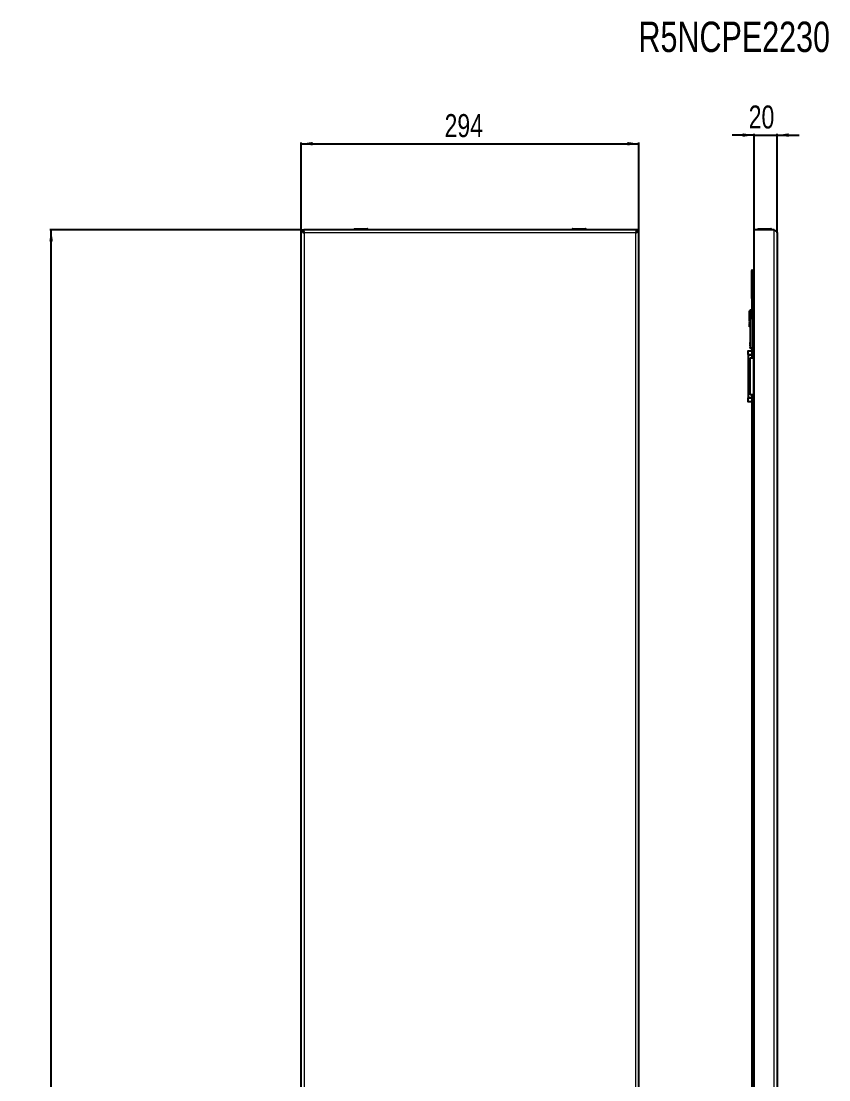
# Model space of a CAD drawing. Header units: millimetres. Extents: x -141 to 1299, y -1456 to 1043.
# Drawn here: x -141 to 562, y 121 to 1043 of the extents above; entities that cross this region are included whole.
import ezdxf

# ---------------------------------------------------------------- set-up
doc = ezdxf.new("R2010")
doc.units = ezdxf.units.MM
doc.layers.add('FORMAT', color=7, linetype='Continuous')
doc.styles.add('SLDTEXTSTYLE0', font='TXT', dxfattribs={"width": 0.75})
doc.dimstyles.new('SLDDIMSTYLE0', dxfattribs={"dimtxt": 20, "dimasz": 10, "dimexe": 0, "dimexo": 0.0625, "dimgap": 5, "dimtad": 2, "dimdec": 1, "dimrnd": 1e-09, "dimzin": 12, "dimdsep": 46, "dimtxsty": 'SLDTEXTSTYLE0', "dimsah": 1, "dimcen": 0.09, "dimadec": 0, "dimazin": 3, "dimtfac": 1, "dimtofl": 0, "dimtmove": 0, "dimatfit": 3, "dimfxl": 0, "dimfrac": 2, "dimtolj": 1, "dimtzin": 12, "dimarcsym": 0})
doc.dimstyles.new('SLDDIMSTYLE1', dxfattribs={"dimtxt": 20, "dimasz": 10, "dimexe": 0, "dimexo": 0.0625, "dimgap": 5, "dimtad": 2, "dimdec": 1, "dimrnd": 1e-09, "dimzin": 12, "dimdsep": 46, "dimtxsty": 'SLDTEXTSTYLE0', "dimsah": 1, "dimcen": 0.09, "dimadec": 0, "dimazin": 3, "dimtfac": 1, "dimtmove": 0, "dimatfit": 0, "dimfxl": 0, "dimfrac": 2, "dimtolj": 1, "dimtzin": 12, "dimarcsym": 0})

# ---------------------------------------------------------------- blocks, each defined once
blk = doc.blocks.new('_D')
at = {"layer": 'FORMAT'}
for p, q in [((102.96, 861.47), (102.96, 937.46)), ((102.96, 936.46), (396.96, 936.46)), ((396.96, 861.47), (396.96, 937.46))]:
    blk.add_line(p, q, dxfattribs=at)
for points in [[(102.96, 936.46), (112.96, 934.93), (112.96, 938)], [(396.96, 936.46), (386.96, 938), (386.96, 934.93)]]:
    blk.add_solid(points, dxfattribs=at)
at = {"layer": 'FORMAT', "insert": (227.79, 962.25), "char_height": 20, "attachment_point": 1, "style": 'SLDTEXTSTYLE0'}
blk.add_mtext('294', dxfattribs=at)
blk = doc.blocks.new('_D_1')
at = {"layer": 'FORMAT'}
for p, q in [((102.95, 861.46), (-115.59, 861.46)), ((-114.59, -1293.54), (-114.59, 861.46)), ((102.95, -1293.54), (-115.59, -1293.54))]:
    blk.add_line(p, q, dxfattribs=at)
for points in [[(-114.59, 861.46), (-116.13, 851.46), (-113.05, 851.46)], [(-114.59, -1293.54), (-113.05, -1283.54), (-116.13, -1283.54)]]:
    blk.add_solid(points, dxfattribs=at)
at = {"layer": 'FORMAT', "insert": (-140.37, -232.94), "char_height": 20, "attachment_point": 1, "rotation": 90, "style": 'SLDTEXTSTYLE0'}
blk.add_mtext('2155', dxfattribs=at)
blk = doc.blocks.new('_D_3')
at = {"layer": 'FORMAT'}
for p, q in [((497.27, 943.96), (478.04, 943.96)), ((497.27, 861.47), (497.27, 944.96)), ((497.27, 943.96), (517.27, 943.96)), ((517.27, 858.87), (517.27, 944.96)), ((517.27, 943.96), (536.5, 943.96))]:
    blk.add_line(p, q, dxfattribs=at)
for points in [[(497.27, 943.96), (487.27, 945.5), (487.27, 942.43)], [(517.27, 943.96), (527.27, 942.43), (527.27, 945.5)]]:
    blk.add_solid(points, dxfattribs=at)
at = {"layer": 'FORMAT', "insert": (492.49, 969.75), "char_height": 20, "attachment_point": 1, "style": 'SLDTEXTSTYLE0'}
blk.add_mtext('20', dxfattribs=at)

msp = doc.modelspace()

# ---------------------------------------------------------------- linework, layer by layer
at = {"color": 7, "linetype": 'Continuous', "lineweight": 25}
for p, q in [((102.96, -1293.54), (102.96, 861.46)), ((102.96, 861.46), (104.96, 861.46)), ((394.66, 861.46), (105.26, 861.46)), ((105.26, 859.74), (105.26, 861.46)), ((149.21, 862.21), (149.21, 861.46)), ((149.46, 862.46), (160.46, 862.46)), ((160.71, 861.46), (160.71, 862.21)), ((339.21, 862.21), (339.21, 861.46)), ((339.46, 862.46), (341.95, 862.46)), ((341.95, 862.46), (350.46, 862.46)), ((350.71, 861.46), (350.71, 862.21)), ((394.66, 861.46), (394.66, 859.73)), ((396.96, 861.46), (394.96, 861.46)), ((396.96, -1293.54), (396.96, 861.46)), ((497.27, -1293.54), (497.27, 861.46)), ((514.67, 861.46), (497.27, 861.46)), ((500.52, 862.21), (500.52, 861.46)), ((500.77, 862.46), (501.67, 862.46)), ((501.67, 862.46), (511.77, 862.46)), ((512.02, 861.46), (512.02, 862.21)), ((517.27, 858.86), (517.27, -138.54)), ((495.07, 821.82), (495.27, 821.82)), ((495.07, 819.83), (495.07, 821.82)), ((495.27, 801.76), (495.27, 826.16)), ((495.57, 826.46), (497.27, 826.46)), ((495.05, 815.66), (495.07, 815.66)), ((495.05, 815.4), (495.07, 815.4)), ((495.07, 812.51), (495.05, 812.51)), ((495.27, 812.18), (495.05, 812.18)), ((495.07, 819.83), (495.27, 819.83)), ((495.07, 817.86), (495.07, 819.83)), ((495.07, 817.86), (495.27, 817.86)), ((495.07, 816.81), (495.27, 816.81)), ((495.07, 815.77), (495.07, 816.81)), ((495.07, 815.77), (495.27, 815.77)), ((495.07, 814.38), (495.07, 815.77)), ((495.07, 814.38), (495.27, 814.38)), ((495.07, 813.89), (495.07, 814.38)), ((495.07, 813.09), (495.07, 813.89)), ((495.07, 813.89), (495.27, 813.89)), ((495.07, 813.09), (495.27, 813.09)), ((495.07, 812.31), (495.07, 813.09)), ((495.07, 808.86), (495.27, 808.86)), ((495.07, 808.53), (495.07, 808.86)), ((495.07, 808.53), (495.27, 808.53)), ((495.07, 807.85), (495.07, 808.5)), ((495.07, 807.85), (495.27, 807.85)), ((495.07, 806.82), (495.27, 806.82)), ((495.07, 806.71), (495.07, 806.82)), ((495.07, 806.71), (495.27, 806.71)), ((495.07, 806.47), (495.07, 806.71)), ((495.07, 806.47), (495.27, 806.47)), ((495.07, 806.11), (495.07, 806.47)), ((495.07, 806.11), (495.27, 806.11)), ((495.27, 801.46), (495.27, 784.46)), ((495.27, 801.46), (495.57, 801.46)), ((496.22, 801.46), (495.57, 801.46)), ((496.22, 801.46), (497.27, 801.46)), ((493.77, 791.46), (493.27, 790.96)), ((493.27, 781.74), (493.27, 790.96)), ((493.67, 783.96), (493.67, 758.96)), ((495.27, 791.46), (493.77, 791.46)), ((493.77, 791.46), (493.77, 784.29)), ((497.16, 784.46), (495.67, 784.46)), ((493.27, 780.07), (493.27, 780.75)), ((493.27, 776.96), (493.27, 779.26)), ((493.27, 776.96), (493.67, 776.56)), ((495.27, 755.96), (492.22, 755.96)), ((495.27, 758.46), (495.27, 749.96)), ((495.67, 758.46), (497.27, 758.46)), ((491.72, 755.46), (491.72, 753.46)), ((492.22, 752.96), (495.27, 752.96)), ((492.22, 752.96), (492.22, 752.66)), ((492.22, 715.26), (492.22, 752.66)), ((492.22, 752.66), (495.22, 752.66)), ((493.77, 749.96), (496.77, 749.96)), ((493.77, 717.96), (493.77, 749.96)), ((494.72, 752.96), (494.72, 752.66)), ((495.22, 752.66), (495.27, 752.66)), ((497.27, 749.96), (496.77, 749.96)), ((491.72, 714.46), (491.72, 712.46)), ((495.22, 715.26), (492.22, 715.26)), ((492.22, 715.26), (492.22, 714.96)), ((495.27, 714.96), (492.22, 714.96)), ((492.22, 711.96), (495.27, 711.96)), ((496.77, 717.96), (493.77, 717.96)), ((494.72, 715.26), (494.72, 714.96)), ((495.27, 715.26), (495.22, 715.26)), ((495.27, 717.96), (495.27, 109.46)), ((496.77, 717.96), (497.27, 717.96))]:
    msp.add_line(p, q, dxfattribs=at)
at = {"color": 8, "linetype": 'Continuous', "lineweight": 18}
for p, q in [((105.56, 858.86), (105.56, -138.56)), ((394.36, 858.86), (105.56, 858.86)), ((160.71, 862.21), (149.21, 862.21)), ((341.81, 862.21), (339.21, 862.21)), ((350.71, 862.21), (341.81, 862.21)), ((394.36, -1290.94), (394.36, 858.86)), ((501.46, 862.21), (500.52, 862.21)), ((512.02, 862.21), (501.46, 862.21)), ((514.67, -1293.54), (514.67, 861.46)), ((495.27, 826.16), (495.57, 826.16)), ((495.57, 826.46), (495.57, 826.16)), ((495.57, 826.16), (495.57, 801.76)), ((497.27, 826.16), (495.57, 826.16)), ((495.07, 817.32), (495.27, 817.32)), ((495.07, 810.59), (495.27, 810.59)), ((495.57, 801.76), (495.27, 801.76)), ((495.57, 801.76), (497.27, 801.76)), ((495.57, 801.76), (495.57, 801.46)), ((495.67, 758.96), (495.67, 783.96)), ((495.67, 783.96), (497.27, 783.96)), ((497.27, 758.96), (495.67, 758.96)), ((495.22, 752.66), (495.22, 752.96)), ((495.22, 749.96), (495.22, 752.66)), ((496.77, 717.96), (496.77, 749.96)), ((495.22, 715.26), (495.22, 717.96)), ((495.22, 714.96), (495.22, 715.26))]:
    msp.add_line(p, q, dxfattribs=at)
at = {"color": 7, "linetype": 'Continuous', "lineweight": 25}
for centre, radius, start, end in [((149.46, 862.21), 0.25, 90, 180), ((160.46, 862.21), 0.25, 0, 90), ((339.46, 862.21), 0.25, 90, 180), ((350.46, 862.21), 0.25, 0, 90), ((500.77, 862.21), 0.25, 90, 180), ((511.77, 862.21), 0.25, 0, 90), ((495.57, 826.16), 0.3, 90, 180), ((495.57, 801.76), 0.3, 180, 270), ((492.22, 755.46), 0.5, 90, 180), ((492.22, 753.46), 0.5, 180, 270), ((492.22, 714.46), 0.5, 90, 180), ((492.22, 712.46), 0.5, 180, 270)]:
    msp.add_arc(centre, radius, start, end, dxfattribs=at)
for points, knots in [([(102.96, 861.46), (102.96, 861.36), (102.97, 861.25), (103.04, 861.03), (103.09, 860.92), (103.22, 860.7), (103.3, 860.6), (103.49, 860.38), (103.6, 860.27), (103.84, 860.05), (103.97, 859.95), (104.25, 859.73), (104.41, 859.62), (104.88, 859.3), (105.21, 859.08), (105.56, 858.86)], [0, 0, 0, 0, 0.125, 0.125, 0.25, 0.25, 0.375, 0.375, 0.5, 0.5, 0.625, 0.625, 0.75, 0.75, 1, 1, 1, 1]), ([(104.96, 861.46), (104.96, 861.03), (105.02, 860.6), (105.24, 859.73), (105.4, 859.3), (105.56, 858.86)], [0, 0, 0, 0, 0.5, 0.5, 1, 1, 1, 1]), ([(105.56, 858.86), (105.53, 859.2), (105.51, 859.54), (105.46, 860.17), (105.43, 860.46), (105.38, 860.94), (105.36, 861.14), (105.31, 861.4), (105.28, 861.46), (105.26, 861.46)], [0, 0, 0, 0, 0.25, 0.25, 0.5, 0.5, 0.75, 0.75, 1, 1, 1, 1]), ([(394.36, 858.86), (394.53, 858.97), (394.7, 859.08), (395.03, 859.3), (395.2, 859.41), (395.51, 859.63), (395.66, 859.73), (395.94, 859.95), (396.08, 860.06), (396.32, 860.28), (396.42, 860.38), (396.61, 860.6), (396.69, 860.71), (396.89, 861.03), (396.96, 861.25), (396.96, 861.46)], [0, 0, 0, 0, 0.125, 0.125, 0.25, 0.25, 0.375, 0.375, 0.5, 0.5, 0.625, 0.625, 0.75, 0.75, 1, 1, 1, 1]), ([(394.36, 858.86), (394.51, 859.3), (394.67, 859.73), (394.89, 860.6), (394.96, 861.03), (394.96, 861.46)], [0, 0, 0, 0, 0.5, 0.5, 1, 1, 1, 1]), ([(394.66, 861.46), (394.63, 861.46), (394.61, 861.4), (394.56, 861.14), (394.53, 860.94), (394.48, 860.46), (394.46, 860.17), (394.41, 859.54), (394.38, 859.2), (394.36, 858.86)], [0, 0, 0, 0, 0.25, 0.25, 0.5, 0.5, 0.75, 0.75, 1, 1, 1, 1]), ([(514.67, 861.46), (514.84, 861.36), (515.01, 861.25), (515.35, 861.03), (515.51, 860.92), (515.83, 860.7), (515.98, 860.6), (516.26, 860.38), (516.39, 860.27), (516.63, 860.05), (516.74, 859.95), (516.93, 859.73), (517.01, 859.62), (517.21, 859.3), (517.27, 859.08), (517.27, 858.86)], [0, 0, 0, 0, 0.125, 0.125, 0.25, 0.25, 0.375, 0.375, 0.5, 0.5, 0.625, 0.625, 0.75, 0.75, 1, 1, 1, 1]), ([(495.07, 816.99), (495.07, 817.03), (495.07, 817.32), (495.07, 817.61), (495.07, 817.86)], [0, 0, 0, 0, 0.139498, 1, 1, 1, 1]), ([(495.07, 810.59), (495.07, 810.92), (495.07, 811.53), (495.07, 812.09), (495.07, 812.13), (495.07, 812.14)], [0, 0, 0, 0, 0.4156784, 0.7762775, 1, 1, 1, 1]), ([(495.07, 808.86), (495.07, 809.2), (495.07, 809.83), (495.07, 810.35), (495.07, 810.59)], [0, 0, 0, 0, 0.5368, 1, 1, 1, 1]), ([(495.07, 806.82), (495.07, 806.97), (495.07, 807.23), (495.07, 807.66), (495.07, 807.85)], [0, 0, 0, 0, 0.5476433, 1, 1, 1, 1]), ([(493.37, 781.97), (493.37, 782.02), (493.37, 782.11), (493.37, 782.2), (493.37, 782.28), (493.37, 782.41), (493.37, 782.44), (493.37, 782.46)], [0, 0, 0, 0, 0.124693, 0.187182, 0.249773, 0.500039, 1, 1, 1, 1]), ([(493.37, 781.76), (493.37, 781.76), (493.37, 781.76), (493.37, 781.77), (493.37, 781.79), (493.37, 781.81), (493.37, 781.85), (493.37, 781.89), (493.37, 781.93), (493.37, 781.95), (493.37, 781.97)], [0, 0, 0, 0, 0.128825, 0.180169, 0.243397, 0.36986, 0.499864, 0.749649, 0.843476, 1, 1, 1, 1]), ([(493.37, 780.25), (493.37, 780.33), (493.37, 780.48), (493.37, 780.7), (493.37, 780.88), (493.37, 781.05), (493.37, 781.15), (493.37, 781.16), (493.37, 781.17)], [0, 0, 0, 0, 0.125049, 0.249886, 0.370856, 0.49982, 0.749609, 1, 1, 1, 1]), ([(493.37, 779.41), (493.37, 779.41), (493.37, 779.42), (493.37, 779.51), (493.37, 779.61), (493.37, 779.74), (493.37, 779.95), (493.37, 780.13), (493.37, 780.25)], [0, 0, 0, 0, 0.25007, 0.379181, 0.500499, 0.62417, 0.750842, 1, 1, 1, 1]), ([(493.37, 763.52), (493.37, 763.52), (493.37, 763.51), (493.37, 763.42), (493.37, 763.32), (493.37, 763.19), (493.37, 762.98), (493.37, 762.8), (493.37, 762.68)], [0, 0, 0, 0, 0.25007, 0.379559, 0.500499, 0.624556, 0.750843, 1, 1, 1, 1]), ([(493.37, 762.68), (493.37, 762.64), (493.37, 762.56), (493.37, 762.41), (493.37, 762.23), (493.37, 762.05), (493.37, 761.88), (493.37, 761.78), (493.37, 761.76), (493.37, 761.76)], [0, 0, 0, 0, 0.062637, 0.125278, 0.250072, 0.374841, 0.499994, 0.749696, 1, 1, 1, 1]), ([(493.37, 761.17), (493.37, 761.17), (493.37, 761.17), (493.37, 761.16), (493.37, 761.14), (493.37, 761.12), (493.37, 761.06), (493.37, 761), (493.37, 760.96)], [0, 0, 0, 0, 0.13107, 0.182437, 0.243796, 0.371388, 0.500442, 1, 1, 1, 1]), ([(493.37, 760.96), (493.37, 760.93), (493.37, 760.88), (493.37, 760.8), (493.37, 760.73), (493.37, 760.65), (493.37, 760.52), (493.37, 760.48), (493.37, 760.46)], [0, 0, 0, 0, 0.062686, 0.125173, 0.187628, 0.250185, 0.500314, 1, 1, 1, 1])]:
    msp.add_open_spline(points, degree=3, knots=knots, dxfattribs=at)
for points in [[(493.67, 783.96), (493.68, 784.03), (493.69, 784.16), (493.81, 784.33), (493.98, 784.44), (494.11, 784.46), (494.17, 784.46)], [(495.67, 784.46), (495.48, 784.46), (495.08, 784.46), (494.59, 784.46), (494.24, 784.46), (494.19, 784.46), (494.17, 784.46)], [(494.17, 758.46), (494.11, 758.47), (493.98, 758.49), (493.81, 758.6), (493.69, 758.77), (493.68, 758.9), (493.67, 758.96)], [(494.17, 758.46), (494.19, 758.46), (494.24, 758.46), (494.59, 758.46), (495.08, 758.46), (495.48, 758.46), (495.67, 758.46)]]:
    msp.add_open_spline(points, degree=3, dxfattribs=at)
at = {"color": 8, "linetype": 'Continuous', "lineweight": 18}
for points in [[(495.67, 783.96), (495.41, 783.96), (494.89, 783.96), (494.23, 783.96), (493.76, 783.96), (493.7, 783.96), (493.67, 783.96)], [(495.67, 784.46), (495.67, 784.46), (495.67, 784.44), (495.67, 784.33), (495.67, 784.16), (495.67, 784.03), (495.67, 783.96)], [(493.67, 758.96), (493.7, 758.96), (493.76, 758.96), (494.23, 758.96), (494.89, 758.96), (495.41, 758.96), (495.67, 758.96)], [(495.67, 758.96), (495.67, 758.9), (495.67, 758.77), (495.67, 758.6), (495.67, 758.49), (495.67, 758.47), (495.67, 758.46)]]:
    msp.add_open_spline(points, degree=3, dxfattribs=at)

# ---------------------------------------------------------------- texts
at = {"layer": 'FORMAT', "insert": (396.57, 1042.76), "char_height": 26.458, "attachment_point": 1, "style": 'SLDTEXTSTYLE0'}
msp.add_mtext('R5NCPE2230', dxfattribs=at)

# ---------------------------------------------------------------- dimensions: what is measured, and where the dimension line sits
at = {"layer": 'FORMAT'}
for base, p1, p2, dimstyle, picture, middle in [((517.27, 943.96), (497.27, 861.46), (517.27, 858.86), 'SLDDIMSTYLE1', '_D_3', (507.27, 943.96)), ((396.96, 936.46), (102.96, 861.46), (396.96, 861.46), 'SLDDIMSTYLE0', '_D', (249.96, 936.46))]:
    dim = msp.add_linear_dim(base=base, p1=p1, p2=p2, dimstyle=dimstyle, dxfattribs=at)
    dim.commit()
    dim.dimension.update_dxf_attribs({"geometry": picture, "text_midpoint": middle, "dimtype": 160})
dim = msp.add_linear_dim(base=(-114.59, 861.46), p1=(102.96, -1293.54), p2=(102.96, 861.46), angle=90, dimstyle='SLDDIMSTYLE0', dxfattribs=at)
dim.commit()
dim.dimension.update_dxf_attribs({"geometry": '_D_1', "text_midpoint": (-114.59, -203.38), "dimtype": 160})

doc.saveas('drawing.dxf')
